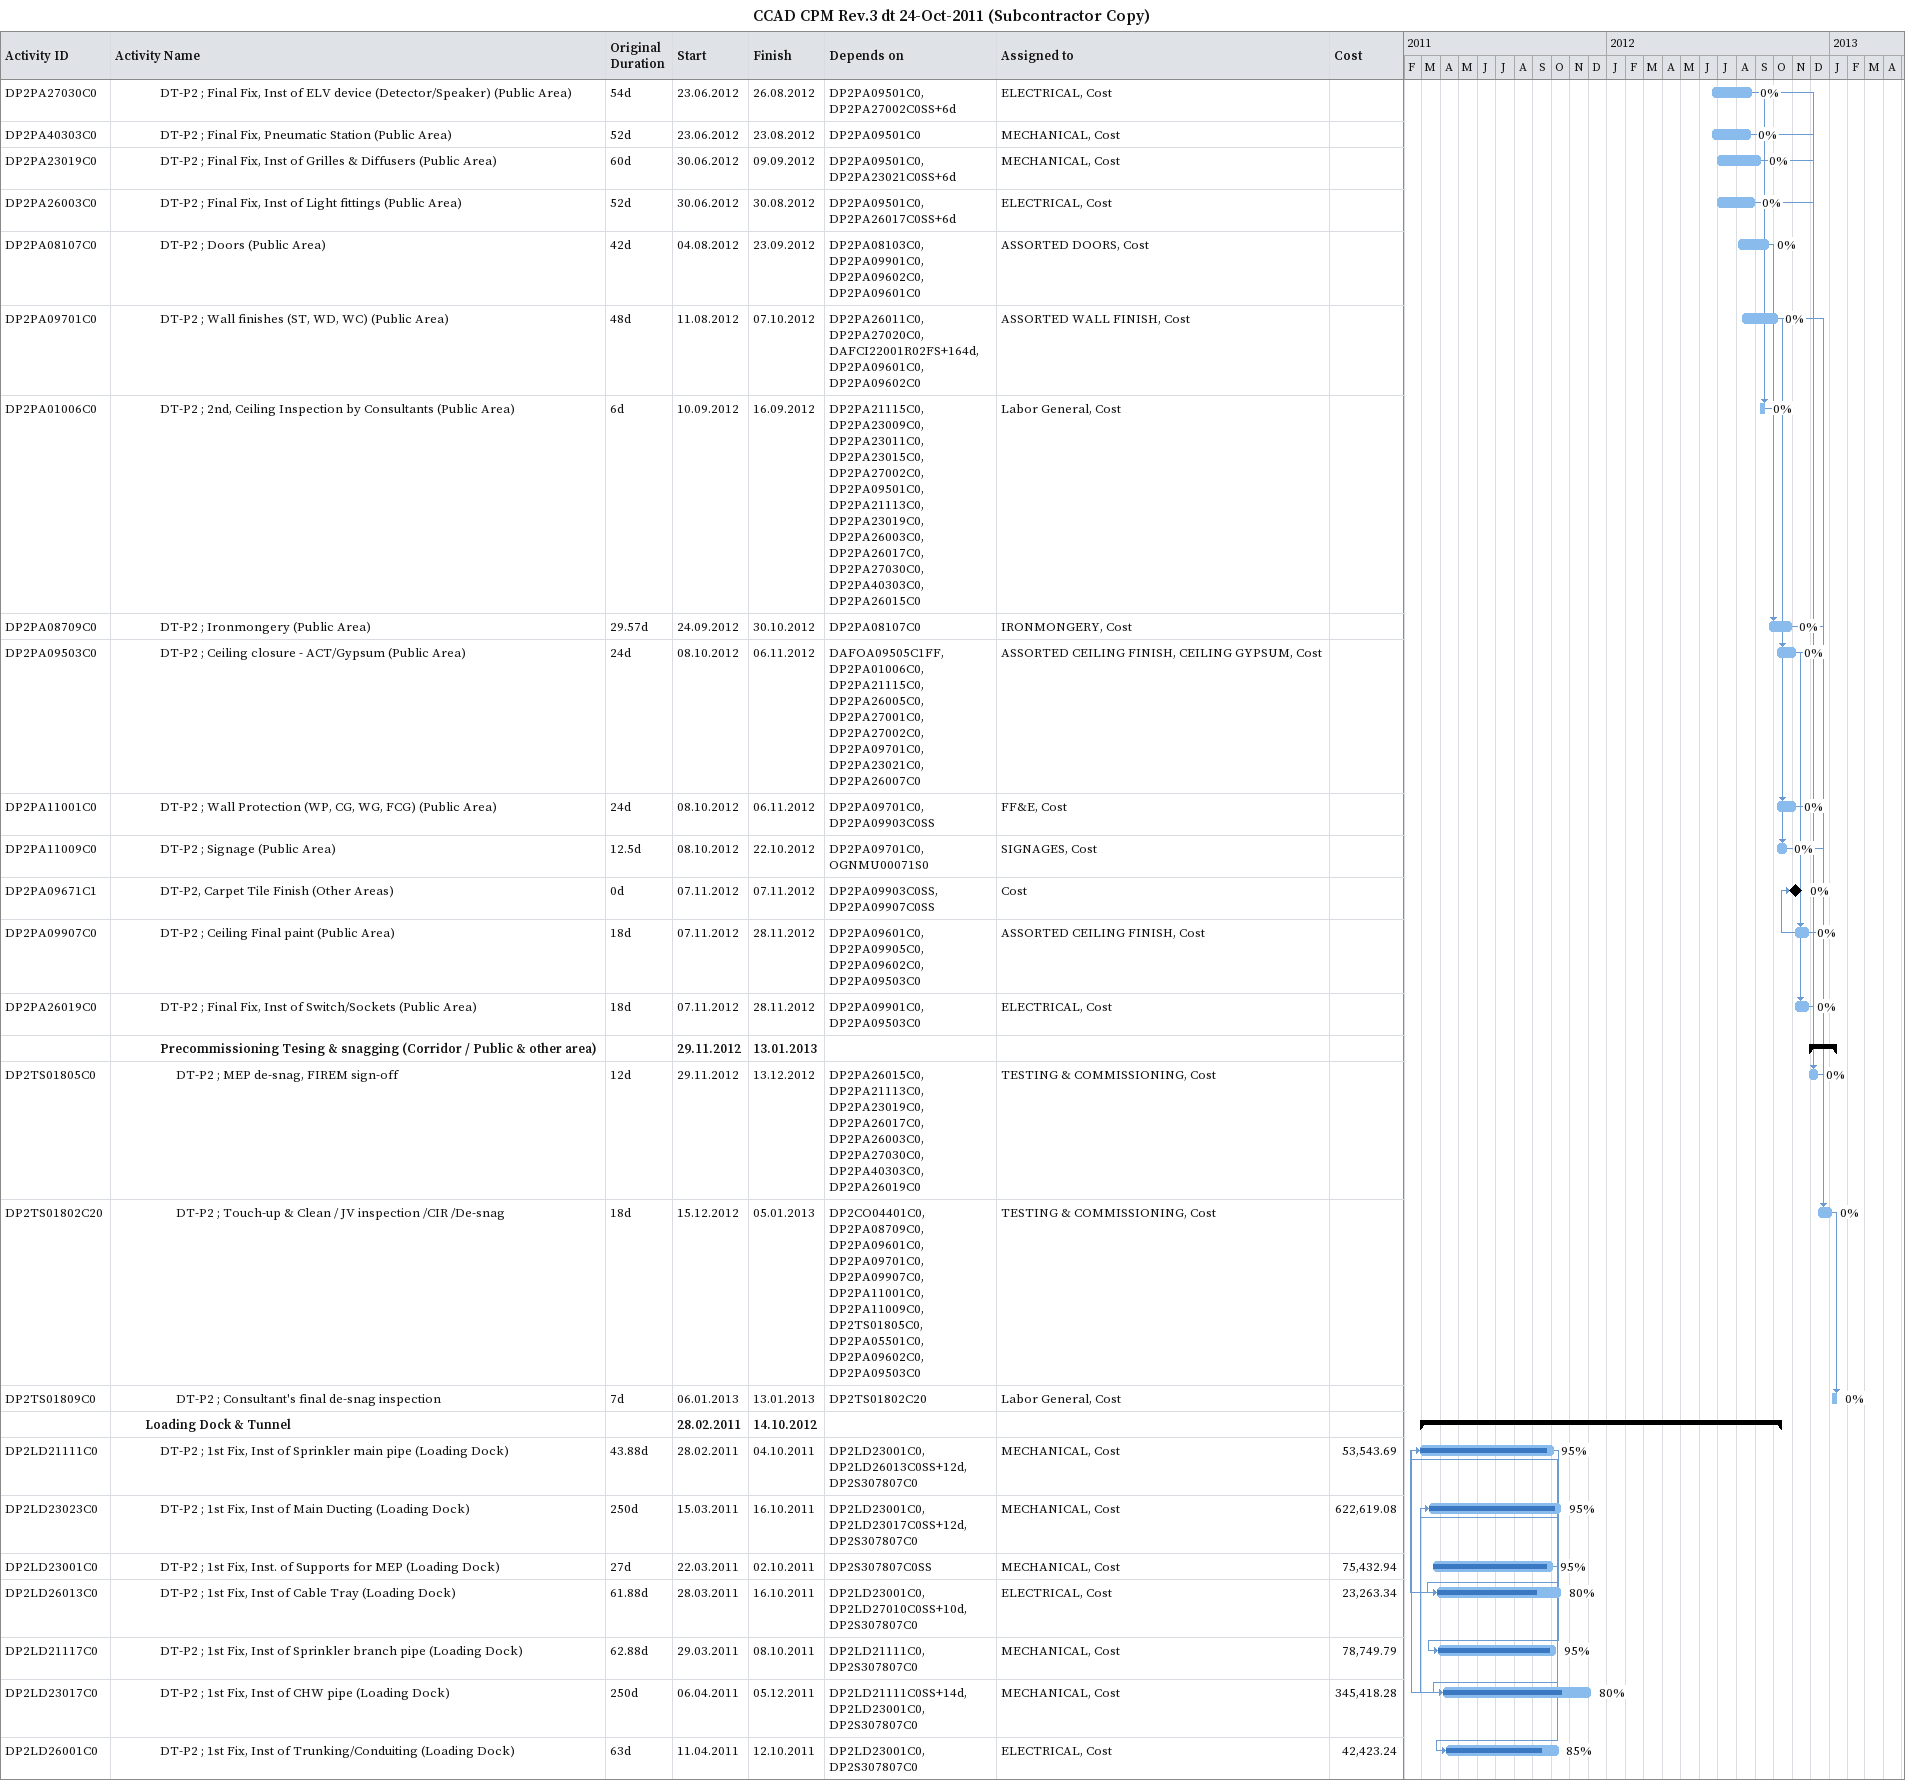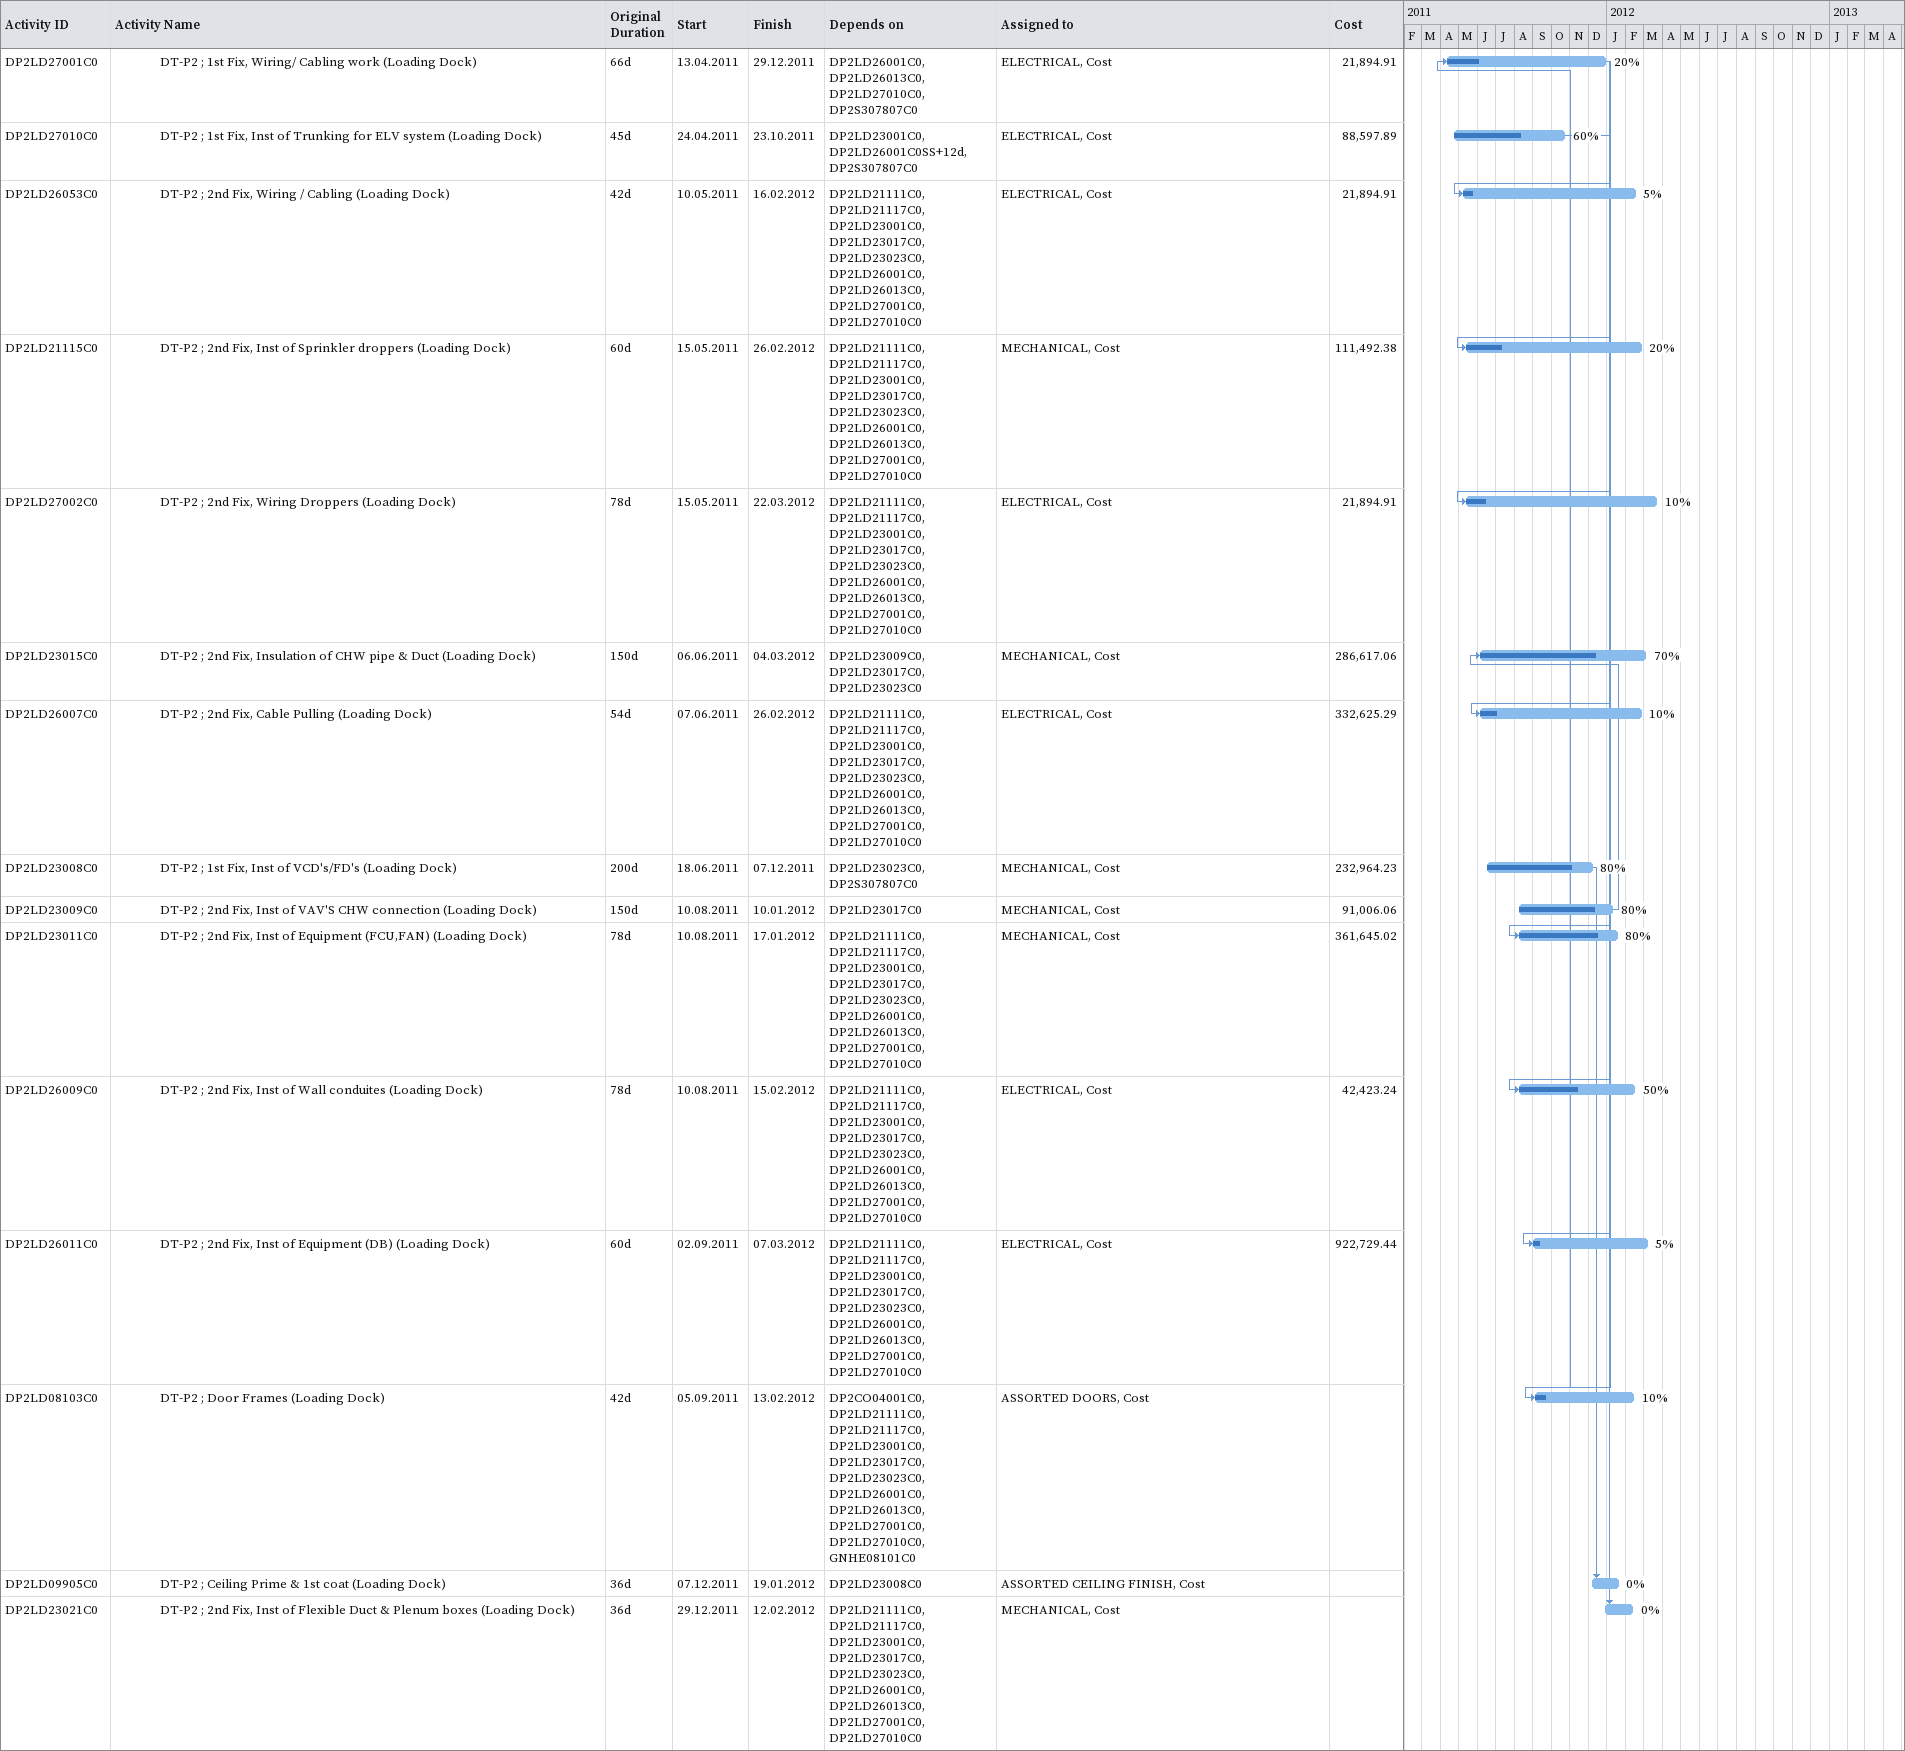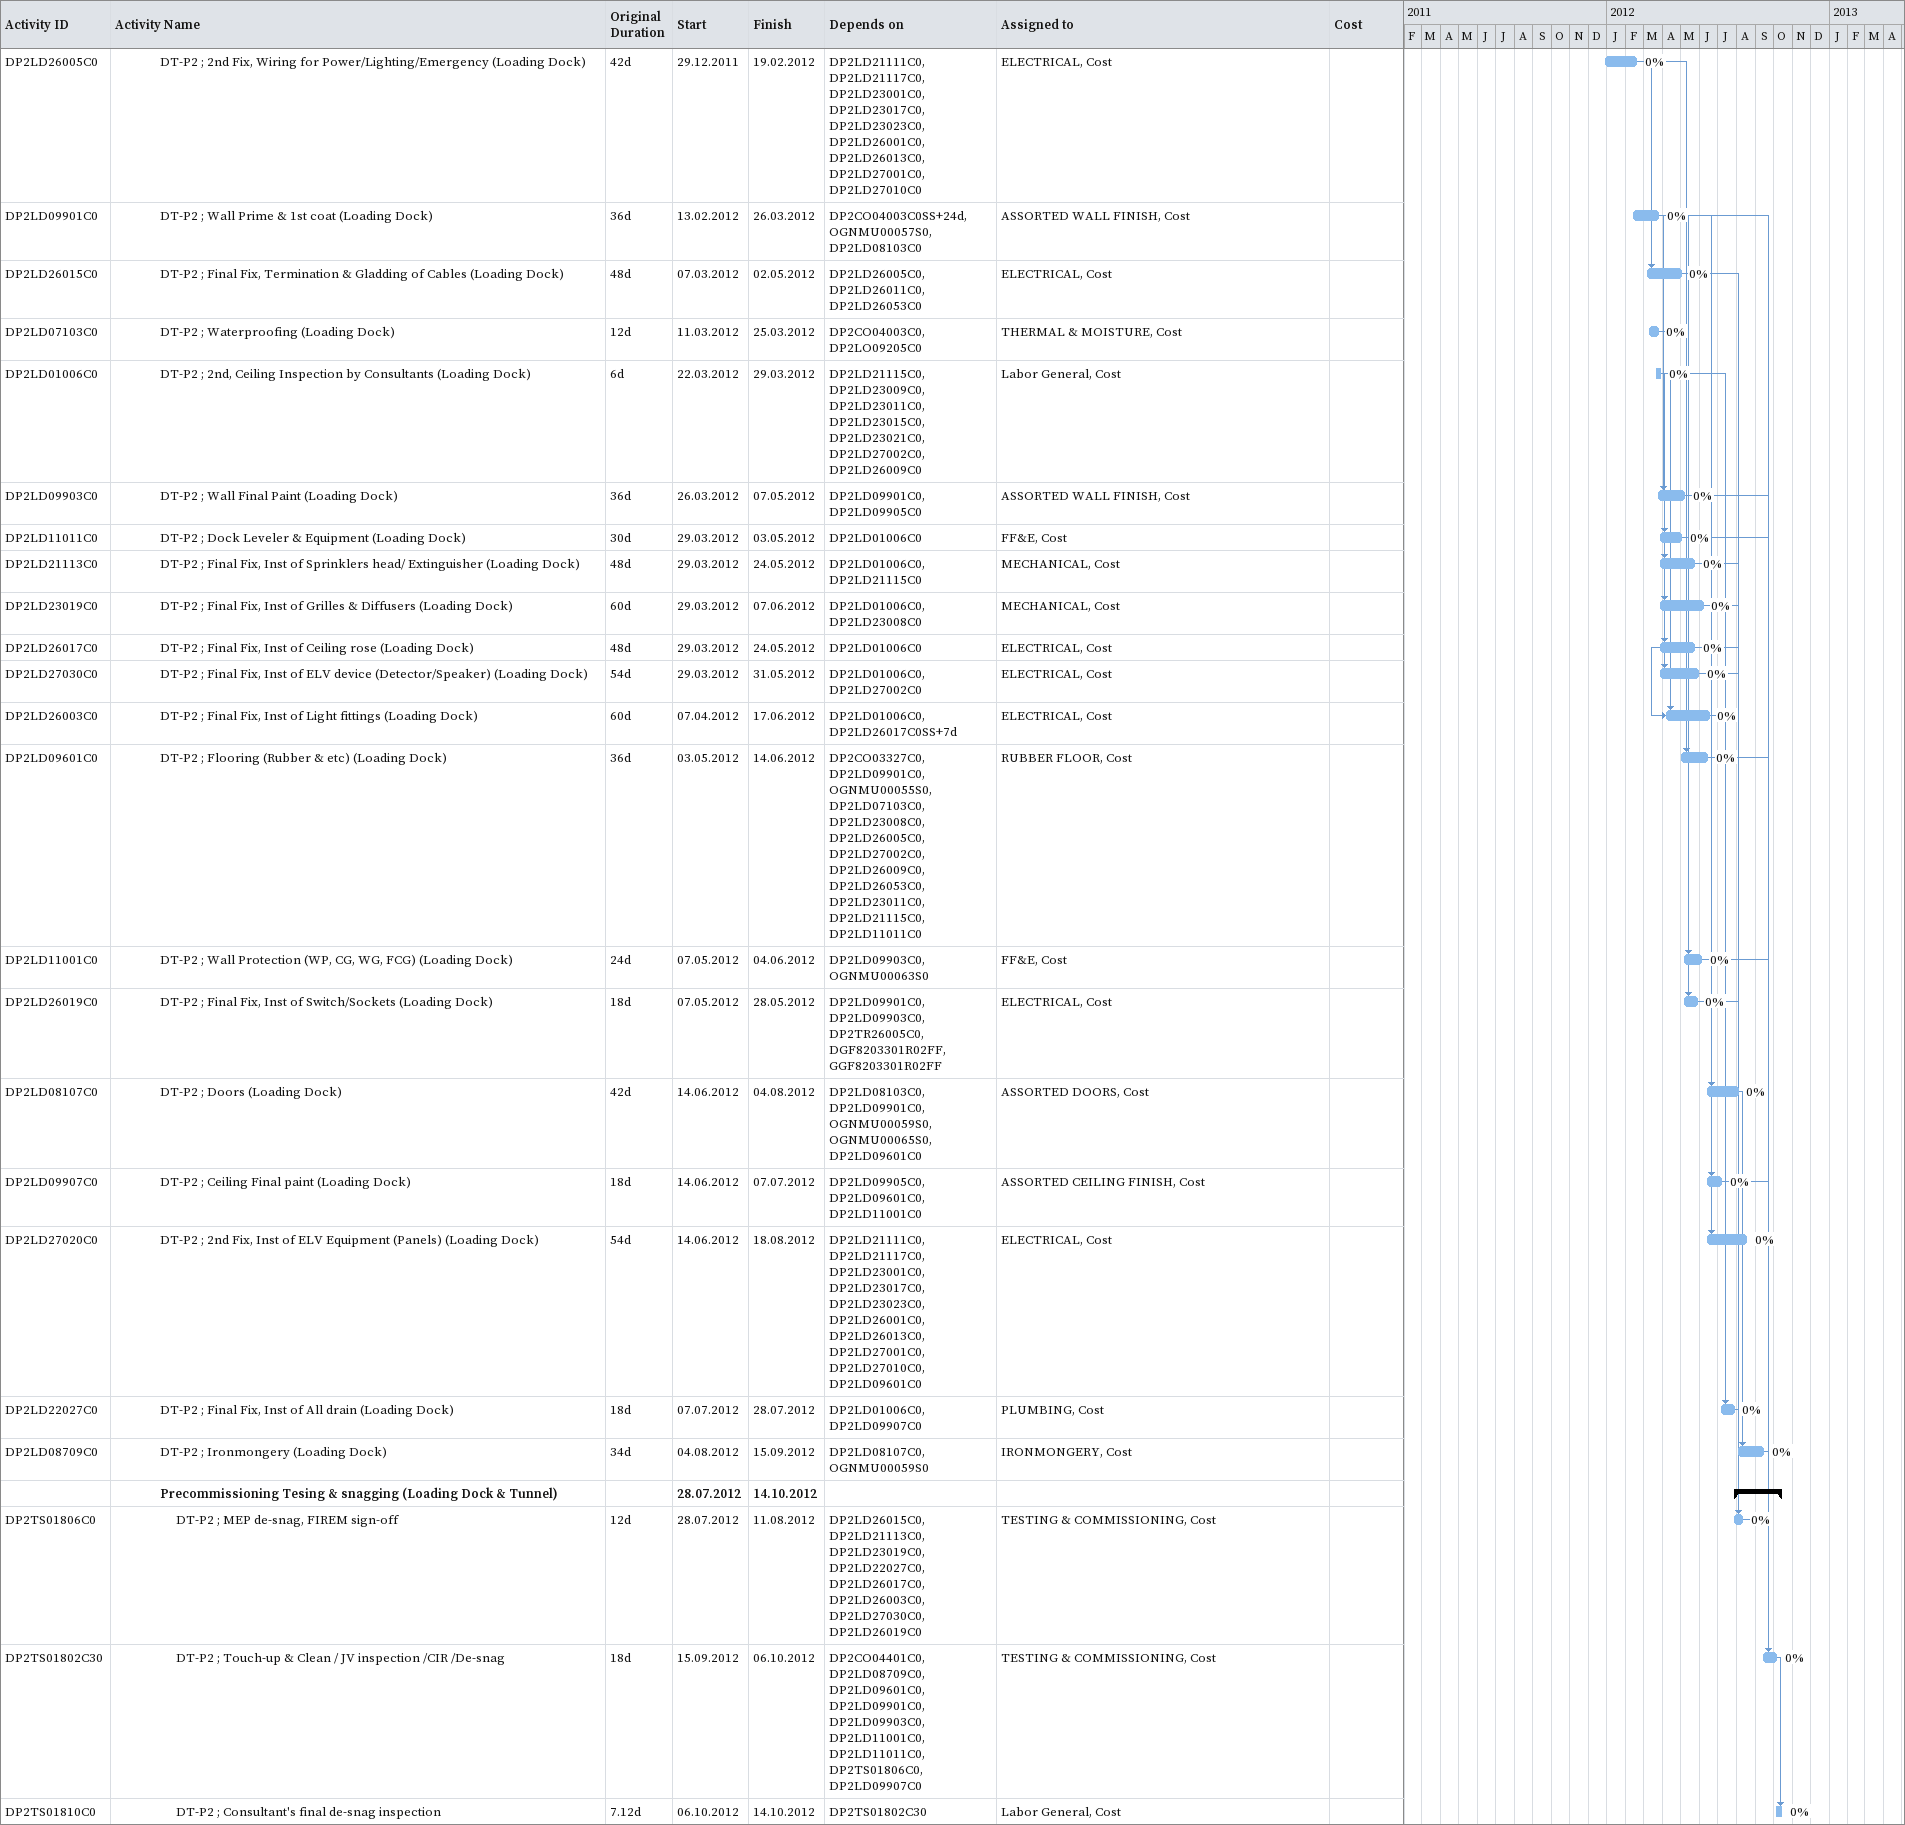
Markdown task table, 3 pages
CCAD CPM Rev.3 dt 24-Oct-2011 (Subcontractor Copy)

| ID | Level | Task | Original duration | Start | Finish | Predecessors | Resources | % complete | Cost |
|---|---|---|---|---|---|---|---|---|---|
| DP2PA27030C0 | 4 | DT-P2 ; Final Fix, Inst of ELV device (Detector/Speaker) (Public Area) | 54d | 2012-06-23 | 2012-08-26 | DP2PA09501C0, DP2PA27002C0SS+6d | ELECTRICAL, Cost | 0 |  |
| DP2PA40303C0 | 4 | DT-P2 ; Final Fix, Pneumatic Station (Public Area) | 52d | 2012-06-23 | 2012-08-23 | DP2PA09501C0 | MECHANICAL, Cost | 0 |  |
| DP2PA23019C0 | 4 | DT-P2 ; Final Fix, Inst of Grilles & Diffusers (Public Area) | 60d | 2012-06-30 | 2012-09-09 | DP2PA09501C0, DP2PA23021C0SS+6d | MECHANICAL, Cost | 0 |  |
| DP2PA26003C0 | 4 | DT-P2 ; Final Fix, Inst of Light fittings (Public Area) | 52d | 2012-06-30 | 2012-08-30 | DP2PA09501C0, DP2PA26017C0SS+6d | ELECTRICAL, Cost | 0 |  |
| DP2PA08107C0 | 4 | DT-P2 ; Doors (Public Area) | 42d | 2012-08-04 | 2012-09-23 | DP2PA08103C0, DP2PA09901C0, DP2PA09602C0, DP2PA09601C0 | ASSORTED DOORS, Cost | 0 |  |
| DP2PA09701C0 | 4 | DT-P2 ; Wall finishes (ST, WD, WC) (Public Area) | 48d | 2012-08-11 | 2012-10-07 | DP2PA26011C0, DP2PA27020C0, DAFCI22001R02FS+164d, DP2PA09601C0, DP2PA09602C0 | ASSORTED WALL FINISH, Cost | 0 |  |
| DP2PA01006C0 | 4 | DT-P2 ; 2nd, Ceiling Inspection by Consultants (Public Area) | 6d | 2012-09-10 | 2012-09-16 | DP2PA21115C0, DP2PA23009C0, DP2PA23011C0, DP2PA23015C0, DP2PA27002C0, DP2PA09501C0, DP2PA21113C0, DP2PA23019C0, DP2PA26003C0, DP2PA26017C0, DP2PA27030C0, DP2PA40303C0, DP2PA26015C0 | Labor General, Cost | 0 |  |
| DP2PA08709C0 | 4 | DT-P2 ; Ironmongery (Public Area) | 29.57d | 2012-09-24 | 2012-10-30 | DP2PA08107C0 | IRONMONGERY, Cost | 0 |  |
| DP2PA09503C0 | 4 | DT-P2 ; Ceiling closure - ACT/Gypsum (Public Area) | 24d | 2012-10-08 | 2012-11-06 | DAFOA09505C1FF, DP2PA01006C0, DP2PA21115C0, DP2PA26005C0, DP2PA27001C0, DP2PA27002C0, DP2PA09701C0, DP2PA23021C0, DP2PA26007C0 | ASSORTED CEILING FINISH, CEILING GYPSUM, Cost | 0 |  |
| DP2PA11001C0 | 4 | DT-P2 ; Wall Protection (WP, CG, WG, FCG) (Public Area) | 24d | 2012-10-08 | 2012-11-06 | DP2PA09701C0, DP2PA09903C0SS | FF&E, Cost | 0 |  |
| DP2PA11009C0 | 4 | DT-P2 ; Signage (Public Area) | 12.5d | 2012-10-08 | 2012-10-22 | DP2PA09701C0, OGNMU00071S0 | SIGNAGES, Cost | 0 |  |
| DP2PA09671C1 | 4 | DT-P2, Carpet Tile Finish (Other Areas) | 0d | 2012-11-07 | 2012-11-07 | DP2PA09903C0SS, DP2PA09907C0SS | Cost | 0 |  |
| DP2PA09907C0 | 4 | DT-P2 ; Ceiling Final paint (Public Area) | 18d | 2012-11-07 | 2012-11-28 | DP2PA09601C0, DP2PA09905C0, DP2PA09602C0, DP2PA09503C0 | ASSORTED CEILING FINISH, Cost | 0 |  |
| DP2PA26019C0 | 4 | DT-P2 ; Final Fix, Inst of Switch/Sockets (Public Area) | 18d | 2012-11-07 | 2012-11-28 | DP2PA09901C0, DP2PA09503C0 | ELECTRICAL, Cost | 0 |  |
|  | 4 | **Precommissioning Tesing & snagging (Corridor / Public & other area)** |  | 2012-11-29 | 2013-01-13 |  |  |  |  |
| DP2TS01805C0 | 5 | DT-P2 ; MEP de-snag, FIREM sign-off | 12d | 2012-11-29 | 2012-12-13 | DP2PA26015C0, DP2PA21113C0, DP2PA23019C0, DP2PA26017C0, DP2PA26003C0, DP2PA27030C0, DP2PA40303C0, DP2PA26019C0 | TESTING & COMMISSIONING, Cost | 0 |  |
| DP2TS01802C20 | 5 | DT-P2 ; Touch-up & Clean / JV inspection /CIR /De-snag | 18d | 2012-12-15 | 2013-01-05 | DP2CO04401C0, DP2PA08709C0, DP2PA09601C0, DP2PA09701C0, DP2PA09907C0, DP2PA11001C0, DP2PA11009C0, DP2TS01805C0, DP2PA05501C0, DP2PA09602C0, DP2PA09503C0 | TESTING & COMMISSIONING, Cost | 0 |  |
| DP2TS01809C0 | 5 | DT-P2 ; Consultant's final de-snag inspection | 7d | 2013-01-06 | 2013-01-13 | DP2TS01802C20 | Labor General, Cost | 0 |  |
|  | 3 | **Loading Dock & Tunnel** |  | 2011-02-28 | 2012-10-14 |  |  |  |  |
| DP2LD21111C0 | 4 | DT-P2 ; 1st Fix, Inst of Sprinkler main pipe (Loading Dock) | 43.88d | 2011-02-28 | 2011-10-04 | DP2LD23001C0, DP2LD26013C0SS+12d, DP2S307807C0 | MECHANICAL, Cost | 95 | 53543.69 |
| DP2LD23023C0 | 4 | DT-P2 ; 1st Fix, Inst of Main Ducting (Loading Dock) | 250d | 2011-03-15 | 2011-10-16 | DP2LD23001C0, DP2LD23017C0SS+12d, DP2S307807C0 | MECHANICAL, Cost | 95 | 622619.08 |
| DP2LD23001C0 | 4 | DT-P2 ; 1st Fix, Inst. of Supports for MEP (Loading Dock) | 27d | 2011-03-22 | 2011-10-02 | DP2S307807C0SS | MECHANICAL, Cost | 95 | 75432.94 |
| DP2LD26013C0 | 4 | DT-P2 ; 1st Fix, Inst of Cable Tray (Loading Dock) | 61.88d | 2011-03-28 | 2011-10-16 | DP2LD23001C0, DP2LD27010C0SS+10d, DP2S307807C0 | ELECTRICAL, Cost | 80 | 23263.34 |
| DP2LD21117C0 | 4 | DT-P2 ; 1st Fix, Inst of Sprinkler branch pipe (Loading Dock) | 62.88d | 2011-03-29 | 2011-10-08 | DP2LD21111C0, DP2S307807C0 | MECHANICAL, Cost | 95 | 78749.79 |
| DP2LD23017C0 | 4 | DT-P2 ; 1st Fix, Inst of CHW pipe (Loading Dock) | 250d | 2011-04-06 | 2011-12-05 | DP2LD21111C0SS+14d, DP2LD23001C0, DP2S307807C0 | MECHANICAL, Cost | 80 | 345418.28 |
| DP2LD26001C0 | 4 | DT-P2 ; 1st Fix, Inst of Trunking/Conduiting (Loading Dock) | 63d | 2011-04-11 | 2011-10-12 | DP2LD23001C0, DP2S307807C0 | ELECTRICAL, Cost | 85 | 42423.24 |
| DP2LD27001C0 | 4 | DT-P2 ; 1st Fix, Wiring/ Cabling work (Loading Dock) | 66d | 2011-04-13 | 2011-12-29 | DP2LD26001C0, DP2LD26013C0, DP2LD27010C0, DP2S307807C0 | ELECTRICAL, Cost | 20 | 21894.91 |
| DP2LD27010C0 | 4 | DT-P2 ; 1st Fix, Inst of Trunking for ELV system (Loading Dock) | 45d | 2011-04-24 | 2011-10-23 | DP2LD23001C0, DP2LD26001C0SS+12d, DP2S307807C0 | ELECTRICAL, Cost | 60 | 88597.89 |
| DP2LD26053C0 | 4 | DT-P2 ; 2nd Fix, Wiring / Cabling (Loading Dock) | 42d | 2011-05-10 | 2012-02-16 | DP2LD21111C0, DP2LD21117C0, DP2LD23001C0, DP2LD23017C0, DP2LD23023C0, DP2LD26001C0, DP2LD26013C0, DP2LD27001C0, DP2LD27010C0 | ELECTRICAL, Cost | 5 | 21894.91 |
| DP2LD21115C0 | 4 | DT-P2 ; 2nd Fix, Inst of Sprinkler droppers (Loading Dock) | 60d | 2011-05-15 | 2012-02-26 | DP2LD21111C0, DP2LD21117C0, DP2LD23001C0, DP2LD23017C0, DP2LD23023C0, DP2LD26001C0, DP2LD26013C0, DP2LD27001C0, DP2LD27010C0 | MECHANICAL, Cost | 20 | 111492.38 |
| DP2LD27002C0 | 4 | DT-P2 ; 2nd Fix, Wiring Droppers (Loading Dock) | 78d | 2011-05-15 | 2012-03-22 | DP2LD21111C0, DP2LD21117C0, DP2LD23001C0, DP2LD23017C0, DP2LD23023C0, DP2LD26001C0, DP2LD26013C0, DP2LD27001C0, DP2LD27010C0 | ELECTRICAL, Cost | 10 | 21894.91 |
| DP2LD23015C0 | 4 | DT-P2 ; 2nd Fix, Insulation of CHW pipe & Duct (Loading Dock) | 150d | 2011-06-06 | 2012-03-04 | DP2LD23009C0, DP2LD23017C0, DP2LD23023C0 | MECHANICAL, Cost | 70 | 286617.06 |
| DP2LD26007C0 | 4 | DT-P2 ; 2nd Fix, Cable Pulling (Loading Dock) | 54d | 2011-06-07 | 2012-02-26 | DP2LD21111C0, DP2LD21117C0, DP2LD23001C0, DP2LD23017C0, DP2LD23023C0, DP2LD26001C0, DP2LD26013C0, DP2LD27001C0, DP2LD27010C0 | ELECTRICAL, Cost | 10 | 332625.29 |
| DP2LD23008C0 | 4 | DT-P2 ; 1st Fix, Inst of VCD's/FD's (Loading Dock) | 200d | 2011-06-18 | 2011-12-07 | DP2LD23023C0, DP2S307807C0 | MECHANICAL, Cost | 80 | 232964.23 |
| DP2LD23009C0 | 4 | DT-P2 ; 2nd Fix, Inst of VAV'S CHW connection (Loading Dock) | 150d | 2011-08-10 | 2012-01-10 | DP2LD23017C0 | MECHANICAL, Cost | 80 | 91006.06 |
| DP2LD23011C0 | 4 | DT-P2 ; 2nd Fix, Inst of Equipment (FCU,FAN) (Loading Dock) | 78d | 2011-08-10 | 2012-01-17 | DP2LD21111C0, DP2LD21117C0, DP2LD23001C0, DP2LD23017C0, DP2LD23023C0, DP2LD26001C0, DP2LD26013C0, DP2LD27001C0, DP2LD27010C0 | MECHANICAL, Cost | 80 | 361645.02 |
| DP2LD26009C0 | 4 | DT-P2 ; 2nd Fix, Inst of Wall conduites (Loading Dock) | 78d | 2011-08-10 | 2012-02-15 | DP2LD21111C0, DP2LD21117C0, DP2LD23001C0, DP2LD23017C0, DP2LD23023C0, DP2LD26001C0, DP2LD26013C0, DP2LD27001C0, DP2LD27010C0 | ELECTRICAL, Cost | 50 | 42423.24 |
| DP2LD26011C0 | 4 | DT-P2 ; 2nd Fix, Inst of Equipment (DB) (Loading Dock) | 60d | 2011-09-02 | 2012-03-07 | DP2LD21111C0, DP2LD21117C0, DP2LD23001C0, DP2LD23017C0, DP2LD23023C0, DP2LD26001C0, DP2LD26013C0, DP2LD27001C0, DP2LD27010C0 | ELECTRICAL, Cost | 5 | 922729.44 |
| DP2LD08103C0 | 4 | DT-P2 ; Door Frames (Loading Dock) | 42d | 2011-09-05 | 2012-02-13 | DP2CO04001C0, DP2LD21111C0, DP2LD21117C0, DP2LD23001C0, DP2LD23017C0, DP2LD23023C0, DP2LD26001C0, DP2LD26013C0, DP2LD27001C0, DP2LD27010C0, GNHE08101C0 | ASSORTED DOORS, Cost | 10 |  |
| DP2LD09905C0 | 4 | DT-P2 ; Ceiling Prime & 1st coat (Loading Dock) | 36d | 2011-12-07 | 2012-01-19 | DP2LD23008C0 | ASSORTED CEILING FINISH, Cost | 0 |  |
| DP2LD23021C0 | 4 | DT-P2 ; 2nd Fix, Inst of Flexible Duct & Plenum boxes (Loading Dock) | 36d | 2011-12-29 | 2012-02-12 | DP2LD21111C0, DP2LD21117C0, DP2LD23001C0, DP2LD23017C0, DP2LD23023C0, DP2LD26001C0, DP2LD26013C0, DP2LD27001C0, DP2LD27010C0 | MECHANICAL, Cost | 0 |  |
| DP2LD26005C0 | 4 | DT-P2 ; 2nd Fix, Wiring for Power/Lighting/Emergency (Loading Dock) | 42d | 2011-12-29 | 2012-02-19 | DP2LD21111C0, DP2LD21117C0, DP2LD23001C0, DP2LD23017C0, DP2LD23023C0, DP2LD26001C0, DP2LD26013C0, DP2LD27001C0, DP2LD27010C0 | ELECTRICAL, Cost | 0 |  |
| DP2LD09901C0 | 4 | DT-P2 ; Wall Prime & 1st coat (Loading Dock) | 36d | 2012-02-13 | 2012-03-26 | DP2CO04003C0SS+24d, OGNMU00057S0, DP2LD08103C0 | ASSORTED WALL FINISH, Cost | 0 |  |
| DP2LD26015C0 | 4 | DT-P2 ; Final Fix, Termination & Gladding of Cables (Loading Dock) | 48d | 2012-03-07 | 2012-05-02 | DP2LD26005C0, DP2LD26011C0, DP2LD26053C0 | ELECTRICAL, Cost | 0 |  |
| DP2LD07103C0 | 4 | DT-P2 ; Waterproofing (Loading Dock) | 12d | 2012-03-11 | 2012-03-25 | DP2CO04003C0, DP2LO09205C0 | THERMAL & MOISTURE, Cost | 0 |  |
| DP2LD01006C0 | 4 | DT-P2 ; 2nd, Ceiling Inspection by Consultants (Loading Dock) | 6d | 2012-03-22 | 2012-03-29 | DP2LD21115C0, DP2LD23009C0, DP2LD23011C0, DP2LD23015C0, DP2LD23021C0, DP2LD27002C0, DP2LD26009C0 | Labor General, Cost | 0 |  |
| DP2LD09903C0 | 4 | DT-P2 ; Wall Final Paint (Loading Dock) | 36d | 2012-03-26 | 2012-05-07 | DP2LD09901C0, DP2LD09905C0 | ASSORTED WALL FINISH, Cost | 0 |  |
| DP2LD11011C0 | 4 | DT-P2 ; Dock Leveler & Equipment (Loading Dock) | 30d | 2012-03-29 | 2012-05-03 | DP2LD01006C0 | FF&E, Cost | 0 |  |
| DP2LD21113C0 | 4 | DT-P2 ; Final Fix, Inst of Sprinklers head/ Extinguisher (Loading Dock) | 48d | 2012-03-29 | 2012-05-24 | DP2LD01006C0, DP2LD21115C0 | MECHANICAL, Cost | 0 |  |
| DP2LD23019C0 | 4 | DT-P2 ; Final Fix, Inst of Grilles & Diffusers (Loading Dock) | 60d | 2012-03-29 | 2012-06-07 | DP2LD01006C0, DP2LD23008C0 | MECHANICAL, Cost | 0 |  |
| DP2LD26017C0 | 4 | DT-P2 ; Final Fix, Inst of Ceiling rose (Loading Dock) | 48d | 2012-03-29 | 2012-05-24 | DP2LD01006C0 | ELECTRICAL, Cost | 0 |  |
| DP2LD27030C0 | 4 | DT-P2 ; Final Fix, Inst of ELV device (Detector/Speaker) (Loading Dock) | 54d | 2012-03-29 | 2012-05-31 | DP2LD01006C0, DP2LD27002C0 | ELECTRICAL, Cost | 0 |  |
| DP2LD26003C0 | 4 | DT-P2 ; Final Fix, Inst of Light fittings (Loading Dock) | 60d | 2012-04-07 | 2012-06-17 | DP2LD01006C0, DP2LD26017C0SS+7d | ELECTRICAL, Cost | 0 |  |
| DP2LD09601C0 | 4 | DT-P2 ; Flooring (Rubber & etc) (Loading Dock) | 36d | 2012-05-03 | 2012-06-14 | DP2CO03327C0, DP2LD09901C0, OGNMU00055S0, DP2LD07103C0, DP2LD23008C0, DP2LD26005C0, DP2LD27002C0, DP2LD26009C0, DP2LD26053C0, DP2LD23011C0, DP2LD21115C0, DP2LD11011C0 | RUBBER FLOOR, Cost | 0 |  |
| DP2LD11001C0 | 4 | DT-P2 ; Wall Protection (WP, CG, WG, FCG) (Loading Dock) | 24d | 2012-05-07 | 2012-06-04 | DP2LD09903C0, OGNMU00063S0 | FF&E, Cost | 0 |  |
| DP2LD26019C0 | 4 | DT-P2 ; Final Fix, Inst of Switch/Sockets (Loading Dock) | 18d | 2012-05-07 | 2012-05-28 | DP2LD09901C0, DP2LD09903C0, DP2TR26005C0, DGF8203301R02FF, GGF8203301R02FF | ELECTRICAL, Cost | 0 |  |
| DP2LD08107C0 | 4 | DT-P2 ; Doors (Loading Dock) | 42d | 2012-06-14 | 2012-08-04 | DP2LD08103C0, DP2LD09901C0, OGNMU00059S0, OGNMU00065S0, DP2LD09601C0 | ASSORTED DOORS, Cost | 0 |  |
| DP2LD09907C0 | 4 | DT-P2 ; Ceiling Final paint (Loading Dock) | 18d | 2012-06-14 | 2012-07-07 | DP2LD09905C0, DP2LD09601C0, DP2LD11001C0 | ASSORTED CEILING FINISH, Cost | 0 |  |
| DP2LD27020C0 | 4 | DT-P2 ; 2nd Fix, Inst of ELV Equipment (Panels) (Loading Dock) | 54d | 2012-06-14 | 2012-08-18 | DP2LD21111C0, DP2LD21117C0, DP2LD23001C0, DP2LD23017C0, DP2LD23023C0, DP2LD26001C0, DP2LD26013C0, DP2LD27001C0, DP2LD27010C0, DP2LD09601C0 | ELECTRICAL, Cost | 0 |  |
| DP2LD22027C0 | 4 | DT-P2 ; Final Fix, Inst of All drain (Loading Dock) | 18d | 2012-07-07 | 2012-07-28 | DP2LD01006C0, DP2LD09907C0 | PLUMBING, Cost | 0 |  |
| DP2LD08709C0 | 4 | DT-P2 ; Ironmongery (Loading Dock) | 34d | 2012-08-04 | 2012-09-15 | DP2LD08107C0, OGNMU00059S0 | IRONMONGERY, Cost | 0 |  |
|  | 4 | **Precommissioning Tesing & snagging (Loading Dock & Tunnel)** |  | 2012-07-28 | 2012-10-14 |  |  |  |  |
| DP2TS01806C0 | 5 | DT-P2 ; MEP de-snag, FIREM sign-off | 12d | 2012-07-28 | 2012-08-11 | DP2LD26015C0, DP2LD21113C0, DP2LD23019C0, DP2LD22027C0, DP2LD26017C0, DP2LD26003C0, DP2LD27030C0, DP2LD26019C0 | TESTING & COMMISSIONING, Cost | 0 |  |
| DP2TS01802C30 | 5 | DT-P2 ; Touch-up & Clean / JV inspection /CIR /De-snag | 18d | 2012-09-15 | 2012-10-06 | DP2CO04401C0, DP2LD08709C0, DP2LD09601C0, DP2LD09901C0, DP2LD09903C0, DP2LD11001C0, DP2LD11011C0, DP2TS01806C0, DP2LD09907C0 | TESTING & COMMISSIONING, Cost | 0 |  |
| DP2TS01810C0 | 5 | DT-P2 ; Consultant's final de-snag inspection | 7.12d | 2012-10-06 | 2012-10-14 | DP2TS01802C30 | Labor General, Cost | 0 |  |
